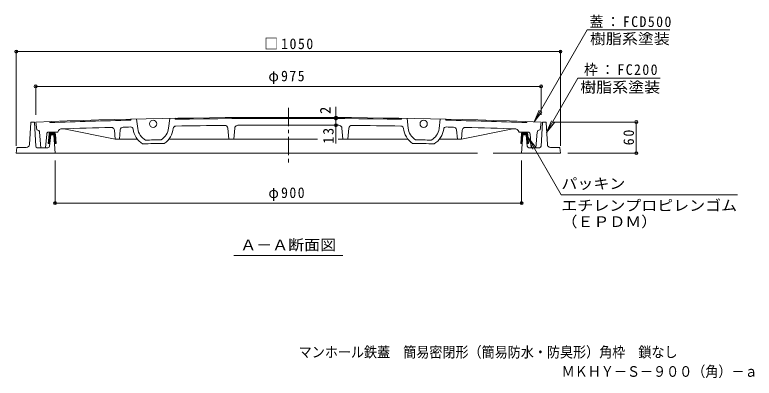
# Model space of a CAD drawing. Units: millimetres, scale not verified. Extents: x -1188 to 1330, y -951 to 977.
# Drawn here: x -1106 to 321, y -951 to -250 of the extents above; entities that cross this region are included whole.
import ezdxf
from ezdxf.enums import TextEntityAlignment as Align

# ---------------------------------------------------------------- set-up
doc = ezdxf.new("R2010")
doc.units = ezdxf.units.MM
doc.header["$LTSCALE"] = 7
doc.header["$PDMODE"] = 32
doc.header["$PDSIZE"] = 5.6
doc.linetypes.add('CHAIN1', pattern=[8, 5, -1, 1, -1])
for name, color, linetype, lineweight in [('0-0_通り芯', 3, 'CHAIN1', 9), ('0-1_躯体', 2, 'Continuous', 9), ('0-2_仕上', 3, 'Continuous', 9), ('0-4_その他', 7, 'Continuous', 9), ('0-5_寸法', 7, 'Continuous', 9), ('0-6_ハッチ', 6, 'Continuous', 9)]:
    doc.layers.add(name, color=color, linetype=linetype, lineweight=lineweight)
doc.layers.add('F-5_F-5ﾚｲﾔ', color=2, linetype='Continuous')
doc.styles.add('ＭＳ ゴシック', font='')
doc.styles.get('ＭＳ ゴシック').set_extended_font_data('MS Gothic')

msp = doc.modelspace()

# ---------------------------------------------------------------- linework, layer by layer
at = {"layer": '0-0_通り芯'}
msp.add_line((-577.735, -429.485), (-577.735, -534.995), dxfattribs=at)
at = {"layer": '0-1_躯体'}
for p, q in [((-1074.792, -457.68), (-1077.383, -500.116)), ((-1068.681, -456.742), (-1073.794, -456.742)), ((-1067.683, -457.686), (-1065.15, -503.411)), ((-87.787, -457.686), (-90.32, -503.411)), ((-86.789, -456.742), (-81.676, -456.742)), ((-80.678, -457.68), (-78.087, -500.116)), ((-1038.515, -503.54), (-1036.285, -481.241)), ((-1030.201, -481.241), (-1036.285, -481.241)), ((-1027.735, -516.741), (-1030.201, -481.241)), ((-125.269, -481.241), (-127.735, -516.741)), ((-125.269, -481.241), (-119.185, -481.241)), ((-116.955, -503.54), (-119.185, -481.241)), ((-1101.342, -506.617), (-1102.735, -516.741)), ((-1083.371, -505.741), (-1100.35, -505.741)), ((-1041.5, -506.241), (-1062.155, -506.241)), ((-113.97, -506.241), (-93.315, -506.241)), ((-72.099, -505.741), (-55.12, -505.741)), ((-54.128, -506.617), (-52.735, -516.741)), ((-212.643, -516.741), (-1102.735, -516.741)), ((-52.735, -516.741), (-182.827, -516.741))]:
    msp.add_line(p, q, dxfattribs=at)
for centre, radius, start, end in [((-1073.794, -457.742), 1, 90, 176.50529), ((-1068.681, -457.742), 1, 3.17046, 90), ((-86.789, -457.742), 1, 90, 176.82954), ((-81.676, -457.742), 1, 3.49471, 90), ((-1100.35, -506.742), 1, 90, 172.86478), ((-1083.371, -499.741), 6, 270, 356.4236), ((-1062.155, -503.242), 3, 183.23857, 270), ((-1041.5, -503.242), 3, 270, 354.28845), ((-113.97, -503.242), 3, 185.71155, 270), ((-93.315, -503.242), 3, 270, 356.76143), ((-72.099, -499.741), 6, 183.5764, 270), ((-55.12, -506.742), 1, 7.13522, 90)]:
    msp.add_arc(centre, radius, start, end, dxfattribs=at)
at = {"layer": '0-2_仕上'}
for p, q in [((-1038.735, -455.789), (-1037.734, -457.755)), ((-880.735, -451.215), (-881.735, -453.237)), ((-870.735, -450.989), (-868.464, -469.522)), ((-806.735, -449.723), (-808.883, -468.302)), ((-796.735, -449.553), (-795.735, -451.537)), ((-358.735, -449.553), (-359.735, -451.537)), ((-348.735, -449.723), (-346.587, -468.302)), ((-284.735, -450.989), (-287.006, -469.522)), ((-274.735, -451.215), (-273.735, -453.237)), ((-116.735, -455.789), (-117.735, -457.755)), ((-1065.234, -456.742), (-1063.235, -471.741)), ((-911.735, -489.739), (-1010.722, -469.85)), ((-917.123, -467.541), (-919.371, -467.165)), ((-694.313, -468.856), (-692.735, -489.739)), ((-681.148, -468.646), (-682.735, -489.739)), ((-675.21, -463.097), (-676.559, -463.261)), ((-480.26, -463.097), (-478.911, -463.261)), ((-474.322, -468.646), (-472.735, -489.739)), ((-461.157, -468.856), (-462.735, -489.739)), ((-243.735, -489.739), (-144.746, -469.85)), ((-238.347, -467.541), (-236.099, -467.165)), ((-90.236, -456.742), (-92.235, -471.741)), ((-1062.734, -471.741), (-1063.235, -471.741)), ((-1057.735, -476.241), (-1055.354, -506.241)), ((-1044.027, -479.925), (-1046.116, -506.241)), ((-1040.04, -476.241), (-1022.735, -476.241)), ((-1021.059, -472.836), (-1022.735, -476.241)), ((-913.24, -472.637), (-911.735, -489.739)), ((-902.2, -472.068), (-903.735, -489.739)), ((-253.27, -472.068), (-251.735, -489.739)), ((-242.23, -472.637), (-243.735, -489.739)), ((-134.411, -472.836), (-132.735, -476.241)), ((-115.43, -476.241), (-132.735, -476.241)), ((-111.443, -479.925), (-109.354, -506.241)), ((-97.735, -476.241), (-100.116, -506.241)), ((-92.736, -471.741), (-92.235, -471.741)), ((-869.143, -489.739), (-911.735, -489.739)), ((-808.326, -489.739), (-521.779, -489.739)), ((-481.521, -489.739), (-347.144, -489.739)), ((-286.327, -489.739), (-243.735, -489.739)), ((-1046.116, -506.241), (-1055.354, -506.241)), ((-109.354, -506.241), (-100.116, -506.241))]:
    msp.add_line(p, q, dxfattribs=at)
for centre in [(-838.735, -460.319), (-316.735, -460.319)]:
    msp.add_circle(centre, 7, dxfattribs=at)
for centre, radius, start, end in [((-577.735, -13647.736), 13199.998, 87.88348, 92.11652), ((-577.735, -13647.736), 13198.001, 91.31985, 91.99738), ((-577.735, -13647.736), 13198.001, 89.05356, 90.94644), ((-577.735, -13647.736), 13198.001, 88.00262, 88.68015), ((-1016.573, -475.044), 5, 91.90746, 153.79254), ((-577.735, -13647.736), 13184.998, 91.48476, 91.90805), ((-919.217, -473.164), 6, 5.0311, 69.57339), ((-896.223, -472.587), 6, 91.3848, 175.03778), ((-577.735, -13647.736), 13184.998, 91.32426, 91.38477), ((-882.333, -471.256), 5, 7.75429, 91.3237), ((-838.735, -465.319), 39, 187.75418, 238.9324), ((-838.735, -465.319), 30, 188.04602, 241.15923), ((-838.735, -465.319), 30, 301.10918, 354.29471), ((-838.735, -465.319), 39, 303.29196, 354.5143), ((-794.936, -469.526), 5, 90.94424, 174.51439), ((-577.735, -13647.736), 13184.998, 90.53284, 90.94426), ((-700.296, -469.308), 6, 4.32114, 90.53284), ((-675.165, -469.097), 6, 103.43436, 175.69672), ((-577.735, -13647.736), 13185, 89.57642, 90.42358), ((-480.305, -469.097), 6, 4.30328, 76.56564), ((-455.174, -469.308), 6, 89.46716, 175.67886), ((-577.735, -13647.736), 13184.998, 89.05574, 89.46716), ((-360.534, -469.526), 5, 5.48561, 89.05576), ((-316.735, -465.319), 39, 185.4857, 236.70804), ((-316.735, -465.319), 30, 185.70529, 238.89082), ((-316.735, -465.319), 30, 298.84077, 351.95398), ((-316.735, -465.319), 39, 301.0676, 352.24582), ((-273.137, -471.256), 5, 88.6763, 172.24571), ((-577.735, -13647.736), 13184.998, 88.61523, 88.67574), ((-259.247, -472.587), 6, 4.96222, 88.6152), ((-236.253, -473.164), 6, 110.42661, 174.9689), ((-577.735, -13647.736), 13184.998, 88.09195, 88.51524), ((-138.897, -475.044), 5, 26.20746, 88.09254), ((-1062.734, -476.741), 5, 0, 90), ((-1040.04, -480.241), 4, 90, 175.46242), ((-115.43, -480.241), 4, 4.53758, 90), ((-92.736, -476.741), 5, 90, 180), ((-577.735, -13647.736), 13151.998, 91.04382, 91.22484), ((-577.735, -13647.736), 13159, 91.06915, 91.19936), ((-577.735, -13647.736), 13151.998, 88.77516, 88.95618), ((-577.735, -13647.736), 13159, 88.80064, 88.93085)]:
    msp.add_arc(centre, radius, start, end, dxfattribs=at)
at = {"layer": '0-4_その他'}
for p, q in [((-1102.735, -318.803), (-1102.735, -502.741)), ((-52.735, -320.903), (-1102.735, -320.903)), ((-52.735, -318.803), (-52.735, -502.741)), ((-1065.234, -385.871), (-1065.234, -442.742)), ((-1065.234, -387.971), (-90.236, -387.971)), ((-90.236, -385.871), (-90.236, -442.742)), ((-485.922, -448.058), (-485.922, -427.186)), ((-485.922, -448.058), (-485.922, -450.055)), ((-485.922, -450.055), (-485.922, -463.056)), ((-485.922, -463.056), (-485.922, -498.218)), ((95.646, -456.745), (-66.735, -456.745)), ((93.546, -516.745), (93.546, -456.745)), ((95.646, -516.745), (-38.735, -516.745)), ((-1027.735, -615.06), (-1027.735, -530.741)), ((-127.735, -615.06), (-127.735, -530.741)), ((-51.623, -596.963), (288.693, -596.963)), ((-127.735, -612.96), (-1027.735, -612.96))]:
    msp.add_line(p, q, dxfattribs=at)
for p in [(-1102.735, -320.903), (-52.735, -320.903), (-1065.234, -387.971), (-90.236, -387.971), (-485.922, -448.058), (-485.922, -450.055), (93.546, -456.745), (-485.922, -463.056), (93.546, -516.745), (-1027.735, -612.96), (-127.735, -612.96)]:
    msp.add_point(p, dxfattribs=at)
at = {"layer": '0-5_寸法'}
for p, q in [((-103.373, -456.264), (-1.043, -279.023)), ((-1.043, -279.023), (158.087, -279.023)), ((-79.486, -477.195), (-19, -372.429)), ((139.331, -372.429), (-19, -372.429)), ((-103.373, -456.264), (-93.997, -433.629)), ((-103.373, -456.264), (-88.459, -436.827)), ((-79.486, -477.195), (-70.111, -454.56)), ((-79.486, -477.195), (-64.572, -457.758)), ((-115.382, -486.529), (-51.623, -596.963)), ((-115.382, -486.529), (-106.007, -509.164)), ((-115.382, -486.529), (-100.468, -505.966)), ((-683.085, -713.995), (-472.385, -713.995))]:
    msp.add_line(p, q, dxfattribs=at)
at = {"layer": '0-6_ハッチ'}
for p, q in [((-1039.52, -480.767), (-1041.184, -498.241)), ((-1039.809, -483.803), (-1036.838, -486.774)), ((-1039.564, -481.221), (-1036.581, -484.202)), ((-1038.993, -478.962), (-1036.324, -481.632)), ((-1037.735, -477.392), (-1036.699, -478.428)), ((-1036.458, -478.372), (-1036.552, -478.741)), ((-1030.205, -478.741), (-1036.552, -478.741)), ((-1036.386, -478.741), (-1033.885, -481.241)), ((-1035.876, -476.422), (-1035.057, -477.241)), ((-1035.004, -477.241), (-1031.738, -477.241)), ((-1032.211, -476.241), (-1034.543, -476.241)), ((-1033.557, -478.741), (-1031.057, -481.241)), ((-1033.229, -476.242), (-1032.229, -477.241)), ((-1030.729, -478.741), (-1027.109, -482.361)), ((-1030.269, -478.436), (-1030.205, -478.741)), ((-1030.138, -482.161), (-1026.87, -485.429)), ((-1029.756, -476.886), (-1027.856, -478.786)), ((-1027.226, -480.853), (-1025.871, -498.241)), ((-128.221, -480.853), (-129.576, -498.36)), ((-128.439, -483.769), (-125.639, -486.569)), ((-128.235, -481.146), (-125.455, -483.925)), ((-127.612, -478.822), (-125.272, -481.28)), ((-126.308, -477.297), (-125.177, -478.428)), ((-125.179, -478.436), (-125.242, -478.742)), ((-125.242, -478.742), (-118.896, -478.742)), ((-124.863, -478.742), (-122.482, -481.241)), ((-124.398, -476.378), (-123.535, -477.242)), ((-120.444, -477.242), (-123.71, -477.242)), ((-120.905, -476.242), (-123.236, -476.242)), ((-122.035, -478.742), (-119.653, -481.241)), ((-121.707, -476.242), (-120.707, -477.242)), ((-119.206, -478.742), (-115.796, -482.271)), ((-119.133, -481.762), (-115.498, -485.397)), ((-118.99, -478.372), (-118.896, -478.742)), ((-118.819, -484.904), (-115.2, -488.523)), ((-117.787, -477.333), (-116.997, -478.123)), ((-115.927, -480.767), (-114.263, -498.36)), ((-1037.985, -498.241), (-1041.184, -498.241)), ((-1041.039, -496.715), (-1039.513, -498.241)), ((-1040.793, -494.133), (-1037.867, -497.059)), ((-1040.547, -491.55), (-1037.61, -494.488)), ((-1040.301, -488.968), (-1037.352, -491.916)), ((-1040.056, -486.386), (-1037.095, -489.345)), ((-1029.926, -485.2), (-1026.631, -488.496)), ((-1029.715, -488.24), (-1026.425, -491.531)), ((-1029.504, -491.28), (-1026.153, -494.631)), ((-1029.293, -494.319), (-1025.914, -497.699)), ((-1029.082, -497.359), (-1028.199, -498.241)), ((-1025.871, -498.241), (-1029.02, -498.241)), ((-129.576, -498.36), (-126.458, -498.36)), ((-129.461, -496.889), (-127.991, -498.36)), ((-129.257, -494.265), (-126.374, -497.148)), ((-129.052, -491.641), (-126.19, -494.504)), ((-128.848, -489.017), (-126.006, -491.859)), ((-128.643, -486.394), (-125.823, -489.214)), ((-118.505, -488.047), (-114.902, -491.649)), ((-118.19, -491.19), (-114.605, -494.775)), ((-117.876, -494.332), (-114.307, -497.902)), ((-117.562, -497.475), (-116.677, -498.36)), ((-117.473, -498.36), (-114.263, -498.36))]:
    msp.add_line(p, q, dxfattribs=at)
for centre, radius, start, end in [((-1034.543, -481.241), 5, 90, 174.55913), ((-1035.004, -478.741), 1.5, 90, 165.74829), ((-1032.211, -481.241), 5, 4.45612, 90), ((-1031.738, -478.741), 1.5, 11.74092, 90), ((-123.236, -481.241), 5, 90, 175.54388), ((-123.71, -478.742), 1.5, 90, 168.26372), ((-120.905, -481.241), 5, 5.44087, 90), ((-120.444, -478.742), 1.5, 14.25287, 90)]:
    msp.add_arc(centre, radius, start, end, dxfattribs=at)

# ---------------------------------------------------------------- texts
at = {"layer": '0-4_その他', "color": 2, "style": 'ＭＳ ゴシック'}
msp.add_text('2', height=20.53, rotation=90, dxfattribs=at).set_placement((-490.122, -441.186), align=Align.BOTTOM_LEFT)
at = {"layer": '0-4_その他', "color": 2, "style": 'ＭＳ ゴシック', "width": 1.1}
for s, p in [('パッキン', (-50.946, -591.835)), ('エチレンプロピレンゴム', (-50.946, -634.017)), ('（ＥＰＤＭ）', (-50.946, -665.251))]:
    msp.add_text(s, height=20.53, dxfattribs=at).set_placement(p, align=Align.BOTTOM_LEFT)
at = {"layer": '0-4_その他', "color": 2, "char_height": 20.53, "attachment_point": 7, "style": 'ＭＳ ゴシック'}
for s, insert in [('\\T1.22;\\W0.95;□1050', (-624.11, -316.703)), ('\\T1.21;\\W0.95;φ975', (-616.235, -383.771)), ('\\T1.21;\\W0.95;φ900', (-616.235, -608.76))]:
    msp.add_mtext(s, dxfattribs=dict(at, insert=insert))
at = {"layer": '0-4_その他', "color": 2, "char_height": 20.53, "attachment_point": 7, "rotation": 90, "style": 'ＭＳ ゴシック'}
for s, insert in [('\\T1.27;\\W0.95;13', (-490.122, -498.218)), ('\\T1.27;\\W0.95;60', (89.346, -501.62))]:
    msp.add_mtext(s, dxfattribs=dict(at, insert=insert))
at = {"layer": '0-5_寸法', "color": 2, "style": 'ＭＳ ゴシック', "width": 1.1}
for s, p in [('樹脂系塗装', (4.087, -312.623)), ('樹脂系塗装', (-14.669, -406.029)), ('Ａ－Ａ断面図', (-670.485, -709.995))]:
    msp.add_text(s, height=20.53, dxfattribs=at).set_placement(p, align=Align.BOTTOM_LEFT)
at = {"layer": '0-5_寸法', "color": 2, "char_height": 20.53, "attachment_point": 7, "style": 'ＭＳ ゴシック'}
for s, insert in [('\\T1.21;\\W0.95;蓋：FCD500', (3.212, -274.823)), ('\\T1.21;\\W0.95;枠：FC200', (-7.392, -368.229))]:
    msp.add_mtext(s, dxfattribs=dict(at, insert=insert))
at = {"layer": 'F-5_F-5ﾚｲﾔ', "style": 'ＭＳ ゴシック', "width": 0.9}
for s, p in [('マンホール鉄蓋\u3000簡易密閉形（簡易防水・防臭形）角枠\u3000鎖なし', (-557.791, -916.646)), ('ＭＫＨＹ－Ｓ－９００（角）－ａ', (-50.541, -954.013))]:
    msp.add_text(s, height=20.53, dxfattribs=at).set_placement(p, align=Align.BOTTOM_LEFT)

doc.saveas('drawing.dxf')
